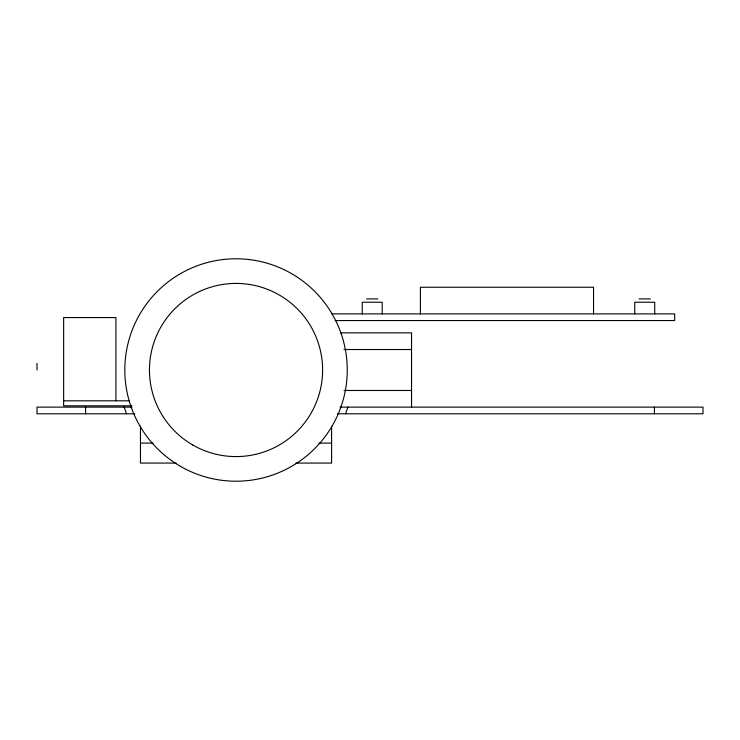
<?xml version="1.0" encoding="UTF-8"?>
<svg xmlns="http://www.w3.org/2000/svg" width="740" height="740" viewBox="0 0 740 740"><rect width="100%" height="100%" fill="white"/><g stroke="black" fill="none" stroke-linecap="round" stroke-linejoin="round"><path stroke-width="1.11" d="M347.93 407.13L345.497 413.789M366.587 298.904L377.881 298.904M639.082 298.904L650.368 298.904M331.668 313.889L674.695 313.889L674.695 320.55L335.137 320.55M340.539 332.871L411.542 332.871L411.542 407.13M343.98 349.521L411.542 349.521M344.045 390.48L411.542 390.48M63.64 400.812L129.546 400.812M131.859 405.807L63.64 405.807L63.64 317.562L115.921 317.562L115.921 400.812M131.97 407.13L37 407.13L37 413.789L134.643 413.789M340.095 407.13L703 407.13L703 413.789L337.431 413.789M140.461 443.094L153.134 443.094M318.94 443.094L331.603 443.094M176.157 463.074L140.461 463.074L140.461 426.185M295.907 463.074L331.603 463.074L331.603 426.185M126.577 413.789L124.135 407.13M654.715 313.889L654.715 302.235L634.735 302.235L634.735 313.889M654.401 407.13L654.401 413.789M593.545 313.889L593.545 287.25L420.385 287.25L420.385 313.889M382.219 313.889L382.219 302.235L362.239 302.235L362.239 313.889M85.6 407.13L85.6 413.789M37 363.34L37 370M192.742 444.981A86.58 86.58 0 0 0 322.612 370A86.58 86.58 0 0 0 192.742 295.019A86.58 86.58 0 0 0 192.742 444.981M180.421 466.32A111.222 111.222 0 0 0 347.254 370A111.222 111.222 0 0 0 180.421 273.68A111.222 111.222 0 0 0 180.421 466.32"/></g></svg>
